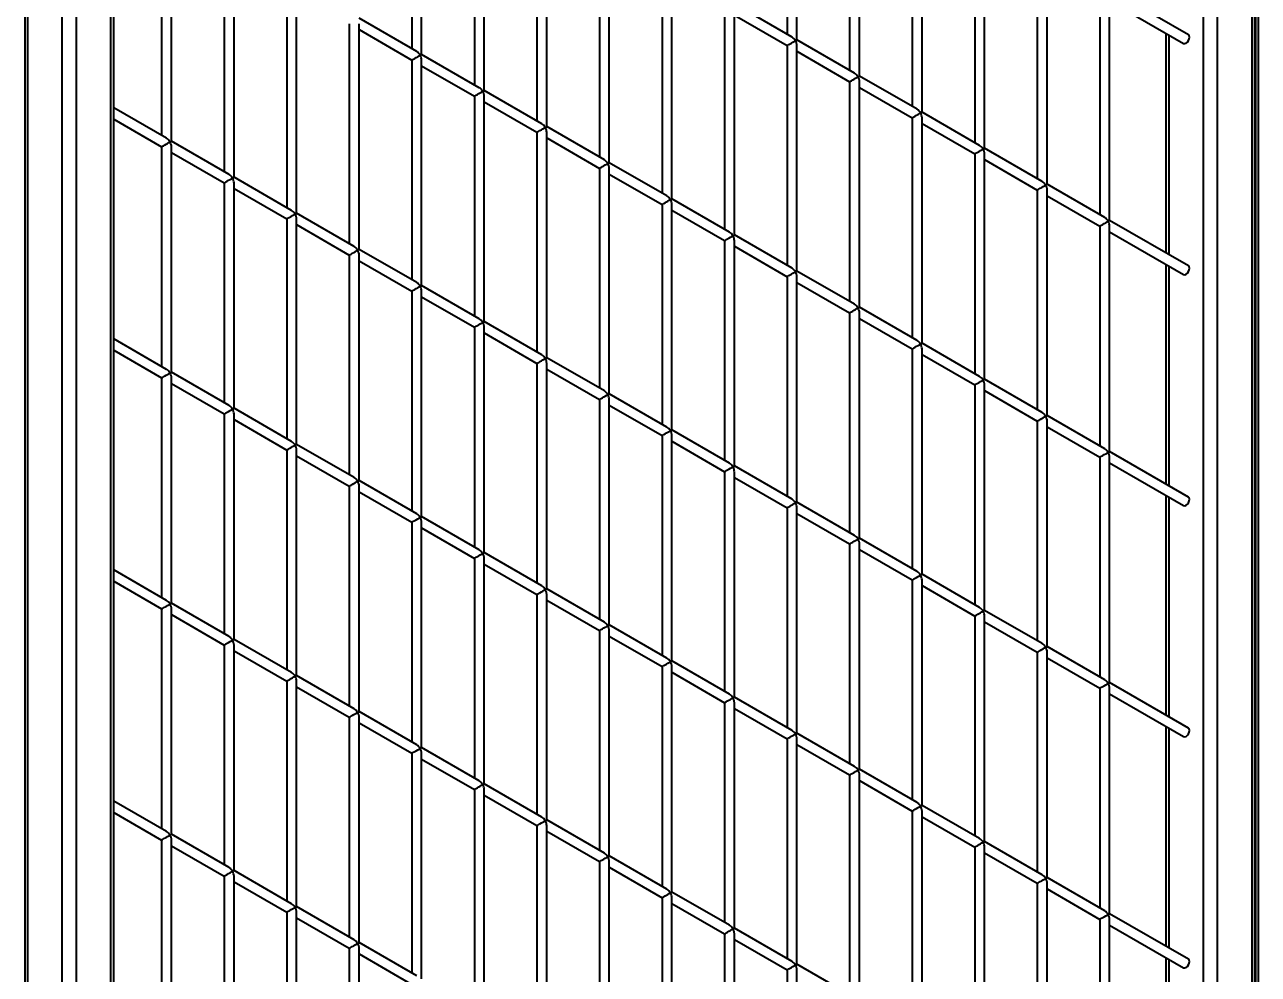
# Model space of a CAD drawing. Header units: millimetres. Extents: x 0 to 420, y 0 to 297.
# Drawn here: x 210.03 to 222.58, y 129.44 to 139.1 of the extents above; entities that cross this region are included whole.
import ezdxf

# ---------------------------------------------------------------- set-up
doc = ezdxf.new("R2010")
doc.units = ezdxf.units.MM

msp = doc.modelspace()

# ---------------------------------------------------------------- linework, layer by layer
at = {"color": 7, "linetype": 'Continuous', "lineweight": 40}
for p, q in [((210.4152, 123.9271), (210.4152, 153.3225)), ((210.5566, 153.2409), (210.5566, 124.0087)), ((210.9102, 124.2129), (210.9102, 152.6285)), ((210.9394, 124.2298), (210.9394, 152.5299)), ((210.0323, 150.7674), (210.0323, 127.0751)), ((222.5208, 117.1019), (222.5208, 146.3341)), ((222.5501, 117.0033), (222.5501, 146.351)), ((222.1673, 146.1299), (222.1673, 117.7143)), ((222.5552, 142.9909), (222.5552, 119.7767)), ((217.7898, 141.2422), (217.7898, 139.0061)), ((217.8898, 138.9483), (217.8898, 141.2422)), ((213.9714, 141.0949), (213.9714, 138.8587)), ((214.0714, 138.801), (214.0714, 141.0949)), ((218.4262, 140.8749), (218.4262, 138.6387)), ((218.5262, 138.581), (218.5262, 140.8749)), ((214.6078, 140.7275), (214.6078, 138.4914)), ((214.7078, 138.4336), (214.7078, 140.7275)), ((219.0626, 140.5075), (219.0626, 138.2713)), ((219.1626, 138.2136), (219.1626, 140.5075)), ((215.2442, 140.3601), (215.2442, 138.124)), ((215.3442, 138.0662), (215.3442, 140.3601)), ((211.4258, 140.2128), (211.4258, 137.9766)), ((211.5258, 137.9189), (211.5258, 140.2128)), ((219.699, 140.1401), (219.699, 137.9039)), ((219.799, 137.8462), (219.799, 140.1401)), ((215.8806, 139.9928), (215.8806, 137.7566)), ((215.9806, 137.6989), (215.9806, 139.9928)), ((212.0622, 139.8454), (212.0622, 137.6093)), ((212.1622, 137.5515), (212.1622, 139.8454)), ((220.3354, 139.7727), (220.3354, 137.5365)), ((220.4354, 137.4788), (220.4354, 139.7727)), ((216.517, 139.6254), (216.517, 137.3892)), ((216.617, 137.3315), (216.617, 139.6254)), ((212.6986, 139.478), (212.6986, 137.2419)), ((212.7986, 137.1841), (212.7986, 139.478)), ((221.8741, 138.9999), (221.0718, 139.4631)), ((220.9718, 139.4053), (220.9718, 137.1692)), ((221.0718, 137.1114), (221.0718, 139.4053)), ((221.0718, 139.3476), (221.8241, 138.9133)), ((217.1534, 139.258), (217.1534, 137.0218)), ((217.8398, 138.9772), (217.2534, 139.3157)), ((217.2534, 136.9641), (217.2534, 139.258)), ((213.335, 139.1107), (213.335, 136.8745)), ((214.0214, 138.8299), (213.435, 139.1684)), ((213.435, 136.8168), (213.435, 139.1107)), ((217.2534, 139.2003), (217.7898, 138.8906)), ((213.435, 139.0529), (213.9714, 138.7433)), ((221.643, 139.0178), (221.643, 136.7817)), ((217.7898, 138.8906), (217.7898, 136.6544)), ((218.4762, 138.6098), (217.8898, 138.9483)), ((217.8898, 136.5967), (217.8898, 138.8906)), ((217.8898, 138.8329), (218.4262, 138.5232)), ((213.9714, 138.7433), (213.9714, 136.5071)), ((214.6578, 138.4625), (214.0714, 138.801)), ((214.0714, 136.4494), (214.0714, 138.7433)), ((214.0714, 138.6855), (214.6078, 138.3759)), ((219.1126, 138.2424), (218.5262, 138.581)), ((218.4262, 138.5232), (218.4262, 136.2871)), ((218.5262, 136.2293), (218.5262, 138.5232)), ((218.5262, 138.4655), (219.0626, 138.1558)), ((214.6078, 138.3759), (214.6078, 136.1397)), ((215.2942, 138.0951), (214.7078, 138.4336)), ((214.7078, 136.082), (214.7078, 138.3759)), ((211.4758, 137.9478), (210.9394, 138.2574)), ((214.7078, 138.3182), (215.2442, 138.0085)), ((219.749, 137.8751), (219.1626, 138.2136)), ((210.9394, 138.142), (211.4258, 137.8612)), ((219.0626, 138.1558), (219.0626, 135.9197)), ((219.1626, 135.8619), (219.1626, 138.1558)), ((219.1626, 138.0981), (219.699, 137.7885)), ((215.2442, 138.0085), (215.2442, 135.7723)), ((215.9306, 137.7277), (215.3442, 138.0662)), ((215.3442, 135.7146), (215.3442, 138.0085)), ((215.3442, 137.9508), (215.8806, 137.6411)), ((211.4258, 137.8612), (211.4258, 135.625)), ((212.1122, 137.5804), (211.5258, 137.9189)), ((211.5258, 135.5673), (211.5258, 137.8612)), ((220.3854, 137.5077), (219.799, 137.8462)), ((211.5258, 137.8034), (212.0622, 137.4938)), ((216.567, 137.3603), (215.9806, 137.6989)), ((219.699, 137.7885), (219.699, 135.5523)), ((219.799, 135.4946), (219.799, 137.7885)), ((219.799, 137.7307), (220.3354, 137.4211)), ((215.8806, 137.6411), (215.8806, 135.405)), ((215.9806, 135.3472), (215.9806, 137.6411)), ((215.9806, 137.5834), (216.517, 137.2737)), ((212.0622, 137.4938), (212.0622, 135.2576)), ((212.7486, 137.213), (212.1622, 137.5515)), ((212.1622, 135.1999), (212.1622, 137.4938)), ((221.0218, 137.1403), (220.4354, 137.4788)), ((212.1622, 137.4361), (212.6986, 137.1264)), ((217.2034, 136.993), (216.617, 137.3315)), ((220.3354, 137.4211), (220.3354, 135.1849)), ((220.4354, 135.1272), (220.4354, 137.4211)), ((220.4354, 137.3633), (220.9718, 137.0537)), ((216.517, 137.2737), (216.517, 135.0376)), ((216.617, 134.9798), (216.617, 137.2737)), ((216.617, 137.216), (217.1534, 136.9064)), ((212.6986, 137.1264), (212.6986, 134.8902)), ((213.385, 136.8456), (212.7986, 137.1841)), ((212.7986, 134.8325), (212.7986, 137.1264)), ((221.8741, 136.6483), (221.0718, 137.1114)), ((212.7986, 137.0687), (213.335, 136.759)), ((217.8398, 136.6256), (217.2534, 136.9641)), ((220.9718, 137.0537), (220.9718, 134.8175)), ((221.0718, 134.7598), (221.0718, 137.0537)), ((221.0718, 136.996), (221.8241, 136.5617)), ((217.1534, 136.9064), (217.1534, 134.6702)), ((217.2534, 134.6125), (217.2534, 136.9064)), ((217.2534, 136.8486), (217.7898, 136.539)), ((213.335, 136.759), (213.335, 134.5228)), ((214.0214, 136.4782), (213.435, 136.8168)), ((213.435, 134.4651), (213.435, 136.759)), ((213.435, 136.7013), (213.9714, 136.3916)), ((218.4762, 136.2582), (217.8898, 136.5967)), ((221.643, 136.6662), (221.643, 134.43)), ((214.6578, 136.1109), (214.0714, 136.4494)), ((217.7898, 136.539), (217.7898, 134.3028)), ((217.8898, 134.2451), (217.8898, 136.539)), ((217.8898, 136.4812), (218.4262, 136.1716)), ((213.9714, 136.3916), (213.9714, 134.1555)), ((214.0714, 134.0977), (214.0714, 136.3916)), ((214.0714, 136.3339), (214.6078, 136.0243)), ((219.1126, 135.8908), (218.5262, 136.2293)), ((215.2942, 135.7435), (214.7078, 136.082)), ((218.4262, 136.1716), (218.4262, 133.9354)), ((218.5262, 133.8777), (218.5262, 136.1716)), ((218.5262, 136.1139), (219.0626, 135.8042)), ((214.6078, 136.0243), (214.6078, 133.7881)), ((214.7078, 133.7304), (214.7078, 136.0243)), ((214.7078, 135.9665), (215.2442, 135.6569)), ((211.4758, 135.5961), (210.9394, 135.9058)), ((219.749, 135.5234), (219.1626, 135.8619)), ((210.9394, 135.7903), (211.4258, 135.5095)), ((215.9306, 135.3761), (215.3442, 135.7146)), ((219.0626, 135.8042), (219.0626, 133.568)), ((219.1626, 133.5103), (219.1626, 135.8042)), ((219.1626, 135.7465), (219.699, 135.4368)), ((212.1122, 135.2288), (211.5258, 135.5673)), ((215.2442, 135.6569), (215.2442, 133.4207)), ((215.3442, 133.363), (215.3442, 135.6569)), ((215.3442, 135.5991), (215.8806, 135.2895)), ((211.4258, 135.5095), (211.4258, 133.2734)), ((211.5258, 133.2156), (211.5258, 135.5095)), ((211.5258, 135.4518), (212.0622, 135.1422)), ((220.3854, 135.156), (219.799, 135.4946)), ((216.567, 135.0087), (215.9806, 135.3472)), ((219.699, 135.4368), (219.699, 133.2007)), ((219.799, 133.1429), (219.799, 135.4368)), ((219.799, 135.3791), (220.3354, 135.0694)), ((212.7486, 134.8614), (212.1622, 135.1999)), ((215.8806, 135.2895), (215.8806, 133.0533)), ((215.9806, 132.9956), (215.9806, 135.2895)), ((215.9806, 135.2318), (216.517, 134.9221)), ((212.0622, 135.1422), (212.0622, 132.906)), ((212.1622, 132.8483), (212.1622, 135.1422)), ((212.1622, 135.0844), (212.6986, 134.7748)), ((220.3354, 135.0694), (220.3354, 132.8333)), ((221.0218, 134.7887), (220.4354, 135.1272)), ((220.4354, 132.7755), (220.4354, 135.0694)), ((217.2034, 134.6413), (216.617, 134.9798)), ((220.4354, 135.0117), (220.9718, 134.7021)), ((213.385, 134.494), (212.7986, 134.8325)), ((216.517, 134.9221), (216.517, 132.6859)), ((216.617, 132.6282), (216.617, 134.9221)), ((216.617, 134.8644), (217.1534, 134.5547)), ((212.6986, 134.7748), (212.6986, 132.5386)), ((212.7986, 132.4809), (212.7986, 134.7748)), ((212.7986, 134.717), (213.335, 134.4074)), ((220.9718, 134.7021), (220.9718, 132.4659)), ((221.8741, 134.2966), (221.0718, 134.7598)), ((221.0718, 132.4082), (221.0718, 134.7021)), ((217.8398, 134.2739), (217.2534, 134.6125)), ((221.0718, 134.6443), (221.8241, 134.21)), ((214.0214, 134.1266), (213.435, 134.4651)), ((217.1534, 134.5547), (217.1534, 132.3185)), ((217.2534, 132.2608), (217.2534, 134.5547)), ((217.2534, 134.497), (217.7898, 134.1873)), ((213.335, 134.4074), (213.335, 132.1712)), ((213.435, 132.1135), (213.435, 134.4074)), ((213.435, 134.3497), (213.9714, 134.04)), ((221.643, 134.3146), (221.643, 132.0784)), ((217.7898, 134.1873), (217.7898, 131.9512)), ((218.4762, 133.9066), (217.8898, 134.2451)), ((217.8898, 131.8934), (217.8898, 134.1873)), ((214.6578, 133.7592), (214.0714, 134.0977)), ((217.8898, 134.1296), (218.4262, 133.82)), ((213.9714, 134.04), (213.9714, 131.8038)), ((214.0714, 131.7461), (214.0714, 134.04)), ((214.0714, 133.9823), (214.6078, 133.6726)), ((218.4262, 133.82), (218.4262, 131.5838)), ((219.1126, 133.5392), (218.5262, 133.8777)), ((218.5262, 131.5261), (218.5262, 133.82)), ((215.2942, 133.3918), (214.7078, 133.7304)), ((218.5262, 133.7622), (219.0626, 133.4526)), ((214.6078, 133.6726), (214.6078, 131.4364)), ((214.7078, 131.3787), (214.7078, 133.6726)), ((214.7078, 133.6149), (215.2442, 133.3052)), ((211.4758, 133.2445), (210.9394, 133.5542)), ((210.9394, 133.4387), (211.4258, 133.1579)), ((219.0626, 133.4526), (219.0626, 131.2164)), ((219.749, 133.1718), (219.1626, 133.5103)), ((219.1626, 131.1587), (219.1626, 133.4526)), ((215.2442, 133.3052), (215.2442, 131.0691)), ((215.9306, 133.0245), (215.3442, 133.363)), ((215.3442, 131.0113), (215.3442, 133.3052)), ((219.1626, 133.3948), (219.699, 133.0852)), ((212.1122, 132.8771), (211.5258, 133.2156)), ((215.3442, 133.2475), (215.8806, 132.9378)), ((211.4258, 133.1579), (211.4258, 130.9217)), ((211.5258, 130.864), (211.5258, 133.1579)), ((211.5258, 133.1002), (212.0622, 132.7905)), ((219.699, 133.0852), (219.699, 130.849)), ((220.3854, 132.8044), (219.799, 133.1429)), ((219.799, 130.7913), (219.799, 133.0852)), ((215.8806, 132.9379), (215.8806, 130.7017)), ((216.567, 132.6571), (215.9806, 132.9956)), ((215.9806, 130.6439), (215.9806, 132.9378)), ((219.799, 133.0275), (220.3354, 132.7178)), ((212.7486, 132.5097), (212.1622, 132.8483)), ((215.9806, 132.8801), (216.517, 132.5705)), ((212.0622, 132.7905), (212.0622, 130.5543)), ((212.1622, 130.4966), (212.1622, 132.7905)), ((212.1622, 132.7328), (212.6986, 132.4231)), ((220.3354, 132.7178), (220.3354, 130.4816)), ((221.0218, 132.437), (220.4354, 132.7755)), ((220.4354, 130.4239), (220.4354, 132.7178)), ((216.517, 132.5705), (216.517, 130.3343)), ((217.2034, 132.2897), (216.617, 132.6282)), ((216.617, 130.2766), (216.617, 132.5705)), ((220.4354, 132.6601), (220.9718, 132.3504)), ((213.385, 132.1424), (212.7986, 132.4809)), ((216.617, 132.5127), (217.1534, 132.2031)), ((212.6986, 132.4231), (212.6986, 130.187)), ((212.7986, 130.1292), (212.7986, 132.4231)), ((212.7986, 132.3654), (213.335, 132.0557)), ((220.9718, 132.3504), (220.9718, 130.1142)), ((221.8741, 131.945), (221.0718, 132.4082)), ((221.0718, 130.0565), (221.0718, 132.3504)), ((217.1534, 132.2031), (217.1534, 129.9669)), ((217.8398, 131.9223), (217.2534, 132.2608)), ((217.2534, 129.9092), (217.2534, 132.2031)), ((221.0718, 132.2927), (221.8241, 131.8584)), ((213.335, 132.0557), (213.335, 129.8196)), ((214.0214, 131.775), (213.435, 132.1135)), ((213.435, 129.7618), (213.435, 132.0557)), ((217.2534, 132.1454), (217.7898, 131.8357)), ((213.435, 131.998), (213.9714, 131.6884)), ((221.643, 131.9629), (221.643, 129.7267)), ((217.7898, 131.8357), (217.7898, 129.5995)), ((218.4762, 131.5549), (217.8898, 131.8934)), ((217.8898, 129.5418), (217.8898, 131.8357)), ((213.9714, 131.6884), (213.9714, 129.4522)), ((214.6578, 131.4076), (214.0714, 131.7461)), ((214.0714, 129.3945), (214.0714, 131.6884)), ((217.8898, 131.778), (218.4262, 131.4683)), ((214.0714, 131.6306), (214.6078, 131.321)), ((218.4262, 131.4683), (218.4262, 129.2321)), ((219.1126, 131.1875), (218.5262, 131.5261)), ((218.5262, 129.1744), (218.5262, 131.4683)), ((214.6078, 131.321), (214.6078, 129.0848)), ((215.2942, 131.0402), (214.7078, 131.3787)), ((214.7078, 129.0271), (214.7078, 131.321)), ((218.5262, 131.4106), (219.0626, 131.1009)), ((211.4758, 130.8929), (210.9394, 131.2025)), ((214.7078, 131.2632), (215.2442, 130.9536)), ((210.9394, 131.087), (211.4258, 130.8063)), ((219.0626, 131.1009), (219.0626, 128.8648)), ((219.749, 130.8202), (219.1626, 131.1587)), ((219.1626, 128.807), (219.1626, 131.1009)), ((215.2442, 130.9536), (215.2442, 128.7174)), ((215.9306, 130.6728), (215.3442, 131.0113)), ((215.3442, 128.6597), (215.3442, 130.9536)), ((219.1626, 131.0432), (219.699, 130.7335)), ((211.4258, 130.8063), (211.4258, 128.5701)), ((212.1122, 130.5255), (211.5258, 130.864)), ((211.5258, 128.5124), (211.5258, 130.8063)), ((215.3442, 130.8959), (215.8806, 130.5862)), ((211.5258, 130.7485), (212.0622, 130.4389)), ((219.699, 130.7335), (219.699, 128.4974)), ((220.3854, 130.4528), (219.799, 130.7913)), ((219.799, 128.4396), (219.799, 130.7335)), ((219.799, 130.6758), (220.3354, 130.3662)), ((215.8806, 130.5862), (215.8806, 128.35)), ((216.567, 130.3054), (215.9806, 130.644)), ((215.9806, 128.2923), (215.9806, 130.5862)), ((212.0622, 130.4389), (212.0622, 128.2027)), ((212.7486, 130.1581), (212.1622, 130.4966)), ((212.1622, 128.145), (212.1622, 130.4389)), ((215.9806, 130.5285), (216.517, 130.2188)), ((221.0218, 130.0854), (220.4354, 130.4239)), ((212.1622, 130.3811), (212.6986, 130.0715)), ((220.3354, 130.3662), (220.3354, 128.13)), ((220.4354, 128.0723), (220.4354, 130.3662)), ((220.4354, 130.3084), (220.9718, 129.9988)), ((216.517, 130.2188), (216.517, 127.9827)), ((217.2034, 129.938), (216.617, 130.2766)), ((216.617, 127.9249), (216.617, 130.2188)), ((212.6986, 130.0715), (212.6986, 127.8353)), ((213.385, 129.7907), (212.7986, 130.1292)), ((212.7986, 127.7776), (212.7986, 130.0715)), ((216.617, 130.1611), (217.1534, 129.8514)), ((221.8741, 129.5934), (221.0718, 130.0565)), ((212.7986, 130.0138), (213.335, 129.7041)), ((220.9718, 129.9988), (220.9718, 127.7626)), ((221.0718, 127.7049), (221.0718, 129.9988)), ((221.0718, 129.941), (221.8241, 129.5067)), ((217.1534, 129.8514), (217.1534, 127.6153)), ((217.8398, 129.5707), (217.2534, 129.9092)), ((217.2534, 127.5575), (217.2534, 129.8514)), ((217.2534, 129.7937), (217.7898, 129.4841)), ((213.335, 129.7041), (213.335, 127.4679)), ((214.0214, 129.4233), (213.435, 129.7618)), ((213.435, 127.4102), (213.435, 129.7041)), ((213.435, 129.6464), (213.9714, 129.3367)), ((218.4762, 129.2033), (217.8898, 129.5418)), ((221.643, 129.6113), (221.643, 127.3751)), ((217.7898, 129.4841), (217.7898, 127.2479)), ((217.8898, 127.1902), (217.8898, 129.4841))]:
    msp.add_line(p, q, dxfattribs=at)
at = {"color": 8, "linetype": 'Continuous', "lineweight": 40}
for p, q in [((210.0616, 150.7504), (210.0616, 127.0659)), ((222.0259, 117.8297), (222.0259, 146.0482)), ((222.5845, 142.987), (222.5845, 119.7598)), ((221.6723, 139.0009), (221.6723, 136.7647)), ((221.6723, 136.6493), (221.6723, 134.4131)), ((221.6723, 134.2976), (221.6723, 132.0615)), ((221.6723, 131.946), (221.6723, 129.7098)), ((221.6723, 129.5944), (221.6723, 127.3582))]:
    msp.add_line(p, q, dxfattribs=at)
at = {"color": 7, "linetype": 'Continuous', "lineweight": 40, "flags": 128}
for points in [[(221.8491, 138.9158), (221.8626, 138.9267), (221.8741, 138.9422), (221.8818, 138.9598), (221.8844, 138.977), (221.8818, 138.9911), (221.8741, 138.9999), (221.8741, 138.9999)], [(221.8241, 138.9133), (221.8356, 138.9111), (221.8491, 138.9158)], [(221.8491, 136.5641), (221.8626, 136.5751), (221.8741, 136.5905), (221.8818, 136.6082), (221.8844, 136.6254), (221.8818, 136.6394), (221.8741, 136.6483), (221.8741, 136.6483)], [(221.8241, 136.5617), (221.8356, 136.5594), (221.8491, 136.5641)], [(221.8241, 134.21), (221.8356, 134.2078), (221.8491, 134.2125)], [(221.8491, 134.2125), (221.8626, 134.2234), (221.8741, 134.2389), (221.8818, 134.2566), (221.8844, 134.2737), (221.8818, 134.2878), (221.8741, 134.2966), (221.8741, 134.2966)], [(221.8491, 131.8609), (221.8626, 131.8718), (221.8741, 131.8873), (221.8818, 131.9049), (221.8844, 131.9221), (221.8818, 131.9362), (221.8741, 131.945), (221.8741, 131.945)], [(221.8241, 131.8584), (221.8356, 131.8562), (221.8491, 131.8609)], [(221.8491, 129.5092), (221.8626, 129.5201), (221.8741, 129.5356), (221.8818, 129.5533), (221.8844, 129.5705), (221.8818, 129.5845), (221.8741, 129.5934), (221.8741, 129.5934)], [(221.8241, 129.5067), (221.8356, 129.5045), (221.8491, 129.5092)]]:
    msp.add_lwpolyline(points, dxfattribs=at)
at = {"color": 7, "linetype": 'Continuous', "lineweight": 40}
for centre, major_axis, ratio, start_param, end_param in [((217.8398, 138.9195), (-0.0354, 0.0612), 0.5773346, 4.7123483, 5.4978278), ((214.0214, 138.7721), (-0.0354, 0.0612), 0.5773346, 4.7123483, 5.4978278), ((217.8398, 138.9195), (0.05, 0.0289), 0.0000704, 3.141552, 5.4977465), ((217.8398, 138.9195), (0.05, 0.0289), 0.0000704, 5.4977465, 6.2831447), ((217.8398, 138.9195), (-0.0354, 0.0612), 0.5773346, 3.9269502, 4.7123483), ((214.0214, 138.7721), (0.05, 0.0289), 0.0000704, 3.141552, 5.4977465), ((214.0214, 138.7721), (0.05, 0.0289), 0.0000704, 5.4977465, 6.2831447), ((214.0214, 138.7721), (-0.0354, 0.0612), 0.5773346, 3.9269502, 4.7123483), ((218.4762, 138.5521), (-0.0354, 0.0612), 0.5773346, 4.7123483, 5.4978278), ((218.4762, 138.5521), (0.05, 0.0289), 0.0000704, 5.4977465, 6.2831447), ((214.6578, 138.4048), (-0.0354, 0.0612), 0.5773346, 4.7123483, 5.4978278), ((218.4762, 138.5521), (0.05, 0.0289), 0.0000704, 3.141552, 5.4977465), ((218.4762, 138.5521), (-0.0354, 0.0612), 0.5773346, 3.9269502, 4.7123483), ((214.6578, 138.4048), (0.05, 0.0289), 0.0000704, 3.141552, 5.4977465), ((214.6578, 138.4048), (0.05, 0.0289), 0.0000704, 5.4977465, 6.2831447), ((214.6578, 138.4048), (-0.0354, 0.0612), 0.5773346, 3.9269502, 4.7123483), ((219.1126, 138.1847), (0.05, 0.0289), 0.0000704, 3.141552, 5.4977465), ((219.1126, 138.1847), (-0.0354, 0.0612), 0.5773346, 4.7123483, 5.4978278), ((219.1126, 138.1847), (0.05, 0.0289), 0.0000704, 5.4977465, 6.2831447), ((219.1126, 138.1847), (-0.0354, 0.0612), 0.5773346, 3.9269502, 4.7123483), ((215.2942, 138.0374), (-0.0354, 0.0612), 0.5773346, 4.7123483, 5.4978278), ((215.2942, 138.0374), (0.05, 0.0289), 0.0000704, 3.141552, 5.4977465), ((215.2942, 138.0374), (0.05, 0.0289), 0.0000704, 5.4977465, 6.2831447), ((215.2942, 138.0374), (-0.0354, 0.0612), 0.5773346, 3.9269502, 4.7123483), ((211.4758, 137.89), (0.05, 0.0289), 0.0000704, 3.141552, 5.4977465), ((211.4758, 137.89), (-0.0354, 0.0612), 0.5773346, 4.7123483, 5.4978278), ((211.4758, 137.89), (0.05, 0.0289), 0.0000704, 5.4977465, 6.2831447), ((211.4758, 137.89), (-0.0354, 0.0612), 0.5773346, 3.9269502, 4.7123483), ((219.749, 137.8173), (0.05, 0.0289), 0.0000704, 3.141552, 5.4977465), ((219.749, 137.8173), (-0.0354, 0.0612), 0.5773346, 4.7123483, 5.4978278), ((219.749, 137.8173), (0.05, 0.0289), 0.0000704, 5.4977465, 6.2831447), ((219.749, 137.8173), (-0.0354, 0.0612), 0.5773346, 3.9269502, 4.7123483), ((215.9306, 137.67), (-0.0354, 0.0612), 0.5773346, 4.7123483, 5.4978278), ((215.9306, 137.67), (0.05, 0.0289), 0.0000704, 5.4977465, 6.2831447), ((212.1122, 137.5227), (-0.0354, 0.0612), 0.5773346, 4.7123483, 5.4978278), ((215.9306, 137.67), (0.05, 0.0289), 0.0000704, 3.141552, 5.4977465), ((215.9306, 137.67), (-0.0354, 0.0612), 0.5773346, 3.9269502, 4.7123483), ((212.1122, 137.5227), (0.05, 0.0289), 0.0000704, 3.141552, 5.4977465), ((212.1122, 137.5227), (0.05, 0.0289), 0.0000704, 5.4977465, 6.2831447), ((212.1122, 137.5227), (-0.0354, 0.0612), 0.5773346, 3.9269502, 4.7123483), ((220.3854, 137.4499), (0.05, 0.0289), 0.0000704, 3.141552, 5.4977465), ((220.3854, 137.4499), (-0.0354, 0.0612), 0.5773346, 4.7123483, 5.4978278), ((220.3854, 137.4499), (0.05, 0.0289), 0.0000704, 5.4977465, 6.2831447), ((220.3854, 137.4499), (-0.0354, 0.0612), 0.5773346, 3.9269502, 4.7123483), ((216.567, 137.3026), (0.05, 0.0289), 0.0000704, 3.141552, 5.4977465), ((216.567, 137.3026), (-0.0354, 0.0612), 0.5773346, 4.7123483, 5.4978278), ((216.567, 137.3026), (0.05, 0.0289), 0.0000704, 5.4977465, 6.2831447), ((216.567, 137.3026), (-0.0354, 0.0612), 0.5773346, 3.9269502, 4.7123483), ((212.7486, 137.1553), (-0.0354, 0.0612), 0.5773346, 4.7123483, 5.4978278), ((212.7486, 137.1553), (0.05, 0.0289), 0.0000704, 3.141552, 5.4977465), ((212.7486, 137.1553), (0.05, 0.0289), 0.0000704, 5.4977465, 6.2831447), ((212.7486, 137.1553), (-0.0354, 0.0612), 0.5773346, 3.9269502, 4.7123483), ((221.0218, 137.0826), (0.05, 0.0289), 0.0000704, 3.141552, 5.4977465), ((221.0218, 137.0826), (-0.0354, 0.0612), 0.5773346, 4.7123483, 5.4978278), ((221.0218, 137.0826), (0.05, 0.0289), 0.0000704, 5.4977465, 6.2831447), ((221.0218, 137.0826), (-0.0354, 0.0612), 0.5773346, 3.9269502, 4.7123483), ((217.2034, 136.9352), (0.05, 0.0289), 0.0000704, 3.141552, 5.4977465), ((217.2034, 136.9352), (-0.0354, 0.0612), 0.5773346, 4.7123483, 5.4978278), ((217.2034, 136.9352), (0.05, 0.0289), 0.0000704, 5.4977465, 6.2831447), ((217.2034, 136.9352), (-0.0354, 0.0612), 0.5773346, 3.9269502, 4.7123483), ((213.385, 136.7879), (-0.0354, 0.0612), 0.5773346, 4.7123483, 5.4978278), ((213.385, 136.7879), (0.05, 0.0289), 0.0000704, 3.141552, 5.4977465), ((213.385, 136.7879), (0.05, 0.0289), 0.0000704, 5.4977465, 6.2831447), ((213.385, 136.7879), (-0.0354, 0.0612), 0.5773346, 3.9269502, 4.7123483), ((217.8398, 136.5678), (0.05, 0.0289), 0.0000704, 3.141552, 5.4977465), ((217.8398, 136.5678), (-0.0354, 0.0612), 0.5773346, 4.7123483, 5.4978278), ((217.8398, 136.5678), (0.05, 0.0289), 0.0000704, 5.4977465, 6.2831447), ((217.8398, 136.5678), (-0.0354, 0.0612), 0.5773346, 3.9269502, 4.7123483), ((214.0214, 136.4205), (-0.0354, 0.0612), 0.5773346, 4.7123483, 5.4978278), ((214.0214, 136.4205), (0.05, 0.0289), 0.0000704, 5.4977465, 6.2831447), ((214.0214, 136.4205), (0.05, 0.0289), 0.0000704, 3.141552, 5.4977465), ((214.0214, 136.4205), (-0.0354, 0.0612), 0.5773346, 3.9269502, 4.7123483), ((218.4762, 136.2005), (0.05, 0.0289), 0.0000704, 3.141552, 5.4977465), ((218.4762, 136.2005), (-0.0354, 0.0612), 0.5773346, 4.7123483, 5.4978278), ((218.4762, 136.2005), (0.05, 0.0289), 0.0000704, 5.4977465, 6.2831447), ((218.4762, 136.2005), (-0.0354, 0.0612), 0.5773346, 3.9269502, 4.7123483), ((214.6578, 136.0531), (0.05, 0.0289), 0.0000704, 3.141552, 5.4977465), ((214.6578, 136.0531), (-0.0354, 0.0612), 0.5773346, 4.7123483, 5.4978278), ((214.6578, 136.0531), (0.05, 0.0289), 0.0000704, 5.4977465, 6.2831447), ((214.6578, 136.0531), (-0.0354, 0.0612), 0.5773346, 3.9269502, 4.7123483), ((219.1126, 135.8331), (0.05, 0.0289), 0.0000704, 3.141552, 5.4977465), ((219.1126, 135.8331), (-0.0354, 0.0612), 0.5773346, 4.7123483, 5.4978278), ((219.1126, 135.8331), (0.05, 0.0289), 0.0000704, 5.4977465, 6.2831447), ((219.1126, 135.8331), (-0.0354, 0.0612), 0.5773346, 3.9269502, 4.7123483), ((215.2942, 135.6857), (0.05, 0.0289), 0.0000704, 3.141552, 5.4977465), ((215.2942, 135.6857), (-0.0354, 0.0612), 0.5773346, 4.7123483, 5.4978278), ((215.2942, 135.6857), (0.05, 0.0289), 0.0000704, 5.4977465, 6.2831447), ((215.2942, 135.6857), (-0.0354, 0.0612), 0.5773346, 3.9269502, 4.7123483), ((211.4758, 135.5384), (-0.0354, 0.0612), 0.5773346, 4.7123483, 5.4978278), ((211.4758, 135.5384), (0.05, 0.0289), 0.0000704, 5.4977465, 6.2831447), ((211.4758, 135.5384), (0.05, 0.0289), 0.0000704, 3.141552, 5.4977465), ((211.4758, 135.5384), (-0.0354, 0.0612), 0.5773346, 3.9269502, 4.7123483), ((219.749, 135.4657), (0.05, 0.0289), 0.0000704, 3.141552, 5.4977465), ((219.749, 135.4657), (-0.0354, 0.0612), 0.5773346, 4.7123483, 5.4978278), ((219.749, 135.4657), (0.05, 0.0289), 0.0000704, 5.4977465, 6.2831447), ((219.749, 135.4657), (-0.0354, 0.0612), 0.5773346, 3.9269502, 4.7123483), ((215.9306, 135.3184), (0.05, 0.0289), 0.0000704, 3.141552, 5.4977465), ((215.9306, 135.3184), (-0.0354, 0.0612), 0.5773346, 4.7123483, 5.4978278), ((215.9306, 135.3184), (0.05, 0.0289), 0.0000704, 5.4977465, 6.2831447), ((215.9306, 135.3184), (-0.0354, 0.0612), 0.5773346, 3.9269502, 4.7123483), ((212.1122, 135.171), (0.05, 0.0289), 0.0000704, 3.141552, 5.4977465), ((212.1122, 135.171), (-0.0354, 0.0612), 0.5773346, 4.7123483, 5.4978278), ((212.1122, 135.171), (0.05, 0.0289), 0.0000704, 5.4977465, 6.2831447), ((212.1122, 135.171), (-0.0354, 0.0612), 0.5773346, 3.9269502, 4.7123483), ((220.3854, 135.0983), (0.05, 0.0289), 0.0000704, 3.141552, 5.4977465), ((220.3854, 135.0983), (-0.0354, 0.0612), 0.5773346, 4.7123483, 5.4978278), ((220.3854, 135.0983), (0.05, 0.0289), 0.0000704, 5.4977465, 6.2831447), ((220.3854, 135.0983), (-0.0354, 0.0612), 0.5773346, 3.9269502, 4.7123483), ((216.567, 134.951), (0.05, 0.0289), 0.0000704, 3.141552, 5.4977465), ((216.567, 134.951), (-0.0354, 0.0612), 0.5773346, 4.7123483, 5.4978278), ((216.567, 134.951), (0.05, 0.0289), 0.0000704, 5.4977465, 6.2831447), ((216.567, 134.951), (-0.0354, 0.0612), 0.5773346, 3.9269502, 4.7123483), ((212.7486, 134.8036), (0.05, 0.0289), 0.0000704, 3.141552, 5.4977465), ((212.7486, 134.8036), (-0.0354, 0.0612), 0.5773346, 4.7123483, 5.4978278), ((212.7486, 134.8036), (0.05, 0.0289), 0.0000704, 5.4977465, 6.2831447), ((212.7486, 134.8036), (-0.0354, 0.0612), 0.5773346, 3.9269502, 4.7123483), ((221.0218, 134.7309), (0.05, 0.0289), 0.0000704, 3.141552, 5.4977465), ((221.0218, 134.7309), (-0.0354, 0.0612), 0.5773346, 4.7123483, 5.4978278), ((221.0218, 134.7309), (0.05, 0.0289), 0.0000704, 5.4977465, 6.2831447), ((221.0218, 134.7309), (-0.0354, 0.0612), 0.5773346, 3.9269502, 4.7123483), ((217.2034, 134.5836), (0.05, 0.0289), 0.0000704, 3.141552, 5.4977465), ((217.2034, 134.5836), (-0.0354, 0.0612), 0.5773346, 4.7123483, 5.4978278), ((217.2034, 134.5836), (0.05, 0.0289), 0.0000704, 5.4977465, 6.2831447), ((217.2034, 134.5836), (-0.0354, 0.0612), 0.5773346, 3.9269502, 4.7123483), ((213.385, 134.4363), (0.05, 0.0289), 0.0000704, 3.141552, 5.4977465), ((213.385, 134.4363), (-0.0354, 0.0612), 0.5773346, 4.7123483, 5.4978278), ((213.385, 134.4363), (0.05, 0.0289), 0.0000704, 5.4977465, 6.2831447), ((213.385, 134.4363), (-0.0354, 0.0612), 0.5773346, 3.9269502, 4.7123483), ((217.8398, 134.2162), (0.05, 0.0289), 0.0000704, 3.141552, 5.4977465), ((217.8398, 134.2162), (-0.0354, 0.0612), 0.5773346, 4.7123483, 5.4978278), ((217.8398, 134.2162), (0.05, 0.0289), 0.0000704, 5.4977465, 6.2831447), ((217.8398, 134.2162), (-0.0354, 0.0612), 0.5773346, 3.9269502, 4.7123483), ((214.0214, 134.0689), (0.05, 0.0289), 0.0000704, 3.141552, 5.4977465), ((214.0214, 134.0689), (-0.0354, 0.0612), 0.5773346, 4.7123483, 5.4978278), ((214.0214, 134.0689), (0.05, 0.0289), 0.0000704, 5.4977465, 6.2831447), ((214.0214, 134.0689), (-0.0354, 0.0612), 0.5773346, 3.9269502, 4.7123483), ((218.4762, 133.8488), (0.05, 0.0289), 0.0000704, 3.141552, 5.4977465), ((218.4762, 133.8488), (-0.0354, 0.0612), 0.5773346, 4.7123483, 5.4978278), ((218.4762, 133.8488), (0.05, 0.0289), 0.0000704, 5.4977465, 6.2831447), ((218.4762, 133.8488), (-0.0354, 0.0612), 0.5773346, 3.9269502, 4.7123483), ((214.6578, 133.7015), (0.05, 0.0289), 0.0000704, 3.141552, 5.4977465), ((214.6578, 133.7015), (-0.0354, 0.0612), 0.5773346, 4.7123483, 5.4978278), ((214.6578, 133.7015), (0.05, 0.0289), 0.0000704, 5.4977465, 6.2831447), ((214.6578, 133.7015), (-0.0354, 0.0612), 0.5773346, 3.9269502, 4.7123483), ((219.1126, 133.4814), (0.05, 0.0289), 0.0000704, 3.141552, 5.4977465), ((219.1126, 133.4814), (-0.0354, 0.0612), 0.5773346, 4.7123483, 5.4978278), ((219.1126, 133.4814), (0.05, 0.0289), 0.0000704, 5.4977465, 6.2831447), ((219.1126, 133.4814), (-0.0354, 0.0612), 0.5773346, 3.9269502, 4.7123483), ((215.2942, 133.3341), (0.05, 0.0289), 0.0000704, 3.141552, 5.4977465), ((215.2942, 133.3341), (-0.0354, 0.0612), 0.5773346, 4.7123483, 5.4978278), ((215.2942, 133.3341), (0.05, 0.0289), 0.0000704, 5.4977465, 6.2831447), ((215.2942, 133.3341), (-0.0354, 0.0612), 0.5773346, 3.9269502, 4.7123483), ((211.4758, 133.1868), (0.05, 0.0289), 0.0000704, 3.141552, 5.4977465), ((211.4758, 133.1868), (-0.0354, 0.0612), 0.5773346, 4.7123483, 5.4978278), ((211.4758, 133.1868), (0.05, 0.0289), 0.0000704, 5.4977465, 6.2831447), ((211.4758, 133.1868), (-0.0354, 0.0612), 0.5773346, 3.9269502, 4.7123483), ((219.749, 133.1141), (0.05, 0.0289), 0.0000704, 3.141552, 5.4977465), ((219.749, 133.1141), (-0.0354, 0.0612), 0.5773346, 4.7123483, 5.4978278), ((219.749, 133.1141), (0.05, 0.0289), 0.0000704, 5.4977465, 6.2831447), ((219.749, 133.1141), (-0.0354, 0.0612), 0.5773346, 3.9269502, 4.7123483), ((215.9306, 132.9667), (0.05, 0.0289), 0.0000704, 3.141552, 5.4977465), ((215.9306, 132.9667), (-0.0354, 0.0612), 0.5773346, 4.7123483, 5.4978278), ((215.9306, 132.9667), (0.05, 0.0289), 0.0000704, 5.4977465, 6.2831447), ((215.9306, 132.9667), (-0.0354, 0.0612), 0.5773346, 3.9269502, 4.7123483), ((212.1122, 132.8194), (0.05, 0.0289), 0.0000704, 3.141552, 5.4977465), ((212.1122, 132.8194), (-0.0354, 0.0612), 0.5773346, 4.7123483, 5.4978278), ((212.1122, 132.8194), (0.05, 0.0289), 0.0000704, 5.4977465, 6.2831447), ((212.1122, 132.8194), (-0.0354, 0.0612), 0.5773346, 3.9269502, 4.7123483), ((220.3854, 132.7467), (-0.0354, 0.0612), 0.5773346, 4.7123483, 5.4978278), ((220.3854, 132.7467), (0.05, 0.0289), 0.0000704, 3.141552, 5.4977465), ((220.3854, 132.7467), (0.05, 0.0289), 0.0000704, 5.4977465, 6.2831447), ((220.3854, 132.7467), (-0.0354, 0.0612), 0.5773346, 3.9269502, 4.7123483), ((216.567, 132.5993), (0.05, 0.0289), 0.0000704, 3.141552, 5.4977465), ((216.567, 132.5993), (-0.0354, 0.0612), 0.5773346, 4.7123483, 5.4978278), ((216.567, 132.5993), (0.05, 0.0289), 0.0000704, 5.4977465, 6.2831447), ((216.567, 132.5993), (-0.0354, 0.0612), 0.5773346, 3.9269502, 4.7123483), ((212.7486, 132.452), (0.05, 0.0289), 0.0000704, 3.141552, 5.4977465), ((212.7486, 132.452), (-0.0354, 0.0612), 0.5773346, 4.7123483, 5.4978278), ((212.7486, 132.452), (0.05, 0.0289), 0.0000704, 5.4977465, 6.2831447), ((212.7486, 132.452), (-0.0354, 0.0612), 0.5773346, 3.9269502, 4.7123483), ((221.0218, 132.3793), (-0.0354, 0.0612), 0.5773346, 4.7123483, 5.4978278), ((221.0218, 132.3793), (0.05, 0.0289), 0.0000704, 3.141552, 5.4977465), ((221.0218, 132.3793), (0.05, 0.0289), 0.0000704, 5.4977465, 6.2831447), ((221.0218, 132.3793), (-0.0354, 0.0612), 0.5773346, 3.9269502, 4.7123483), ((217.2034, 132.232), (0.05, 0.0289), 0.0000704, 3.141552, 5.4977465), ((217.2034, 132.232), (-0.0354, 0.0612), 0.5773346, 4.7123483, 5.4978278), ((217.2034, 132.232), (0.05, 0.0289), 0.0000704, 5.4977465, 6.2831447), ((217.2034, 132.232), (-0.0354, 0.0612), 0.5773346, 3.9269502, 4.7123483), ((213.385, 132.0846), (0.05, 0.0289), 0.0000704, 3.141552, 5.4977465), ((213.385, 132.0846), (-0.0354, 0.0612), 0.5773346, 4.7123483, 5.4978278), ((213.385, 132.0846), (0.05, 0.0289), 0.0000704, 5.4977465, 6.2831447), ((213.385, 132.0846), (-0.0354, 0.0612), 0.5773346, 3.9269502, 4.7123483), ((217.8398, 131.8646), (0.05, 0.0289), 0.0000704, 3.141552, 5.4977465), ((217.8398, 131.8646), (-0.0354, 0.0612), 0.5773346, 4.7123483, 5.4978278), ((217.8398, 131.8646), (0.05, 0.0289), 0.0000704, 5.4977465, 6.2831447), ((217.8398, 131.8646), (-0.0354, 0.0612), 0.5773346, 3.9269502, 4.7123483), ((214.0214, 131.7172), (0.05, 0.0289), 0.0000704, 3.141552, 5.4977465), ((214.0214, 131.7172), (-0.0354, 0.0612), 0.5773346, 4.7123483, 5.4978278), ((214.0214, 131.7172), (0.05, 0.0289), 0.0000704, 5.4977465, 6.2831447), ((214.0214, 131.7172), (-0.0354, 0.0612), 0.5773346, 3.9269502, 4.7123483), ((218.4762, 131.4972), (-0.0354, 0.0612), 0.5773346, 4.7123483, 5.4978278), ((218.4762, 131.4972), (0.05, 0.0289), 0.0000704, 3.141552, 5.4977465), ((218.4762, 131.4972), (0.05, 0.0289), 0.0000704, 5.4977465, 6.2831447), ((218.4762, 131.4972), (-0.0354, 0.0612), 0.5773346, 3.9269502, 4.7123483), ((214.6578, 131.3498), (0.05, 0.0289), 0.0000704, 3.141552, 5.4977465), ((214.6578, 131.3498), (-0.0354, 0.0612), 0.5773346, 4.7123483, 5.4978278), ((214.6578, 131.3498), (0.05, 0.0289), 0.0000704, 5.4977465, 6.2831447), ((214.6578, 131.3498), (-0.0354, 0.0612), 0.5773346, 3.9269502, 4.7123483), ((219.1126, 131.1298), (-0.0354, 0.0612), 0.5773346, 4.7123483, 5.4978278), ((219.1126, 131.1298), (0.05, 0.0289), 0.0000704, 3.141552, 5.4977465), ((219.1126, 131.1298), (0.05, 0.0289), 0.0000704, 5.4977465, 6.2831447), ((219.1126, 131.1298), (-0.0354, 0.0612), 0.5773346, 3.9269502, 4.7123483), ((215.2942, 130.9825), (0.05, 0.0289), 0.0000704, 3.141552, 5.4977465), ((215.2942, 130.9825), (-0.0354, 0.0612), 0.5773346, 4.7123483, 5.4978278), ((215.2942, 130.9825), (0.05, 0.0289), 0.0000704, 5.4977465, 6.2831447), ((215.2942, 130.9825), (-0.0354, 0.0612), 0.5773346, 3.9269502, 4.7123483), ((211.4758, 130.8351), (0.05, 0.0289), 0.0000704, 3.141552, 5.4977465), ((211.4758, 130.8351), (-0.0354, 0.0612), 0.5773346, 4.7123483, 5.4978278), ((211.4758, 130.8351), (0.05, 0.0289), 0.0000704, 5.4977465, 6.2831447), ((211.4758, 130.8351), (-0.0354, 0.0612), 0.5773346, 3.9269502, 4.7123483), ((219.749, 130.7624), (-0.0354, 0.0612), 0.5773346, 4.7123483, 5.4978278), ((215.9306, 130.6151), (-0.0354, 0.0612), 0.5773346, 4.7123483, 5.4978278), ((219.749, 130.7624), (0.05, 0.0289), 0.0000704, 3.141552, 5.4977465), ((219.749, 130.7624), (0.05, 0.0289), 0.0000704, 5.4977465, 6.2831447), ((219.749, 130.7624), (-0.0354, 0.0612), 0.5773346, 3.9269502, 4.7123483), ((215.9306, 130.6151), (0.05, 0.0289), 0.0000704, 3.141552, 5.4977465), ((215.9306, 130.6151), (0.05, 0.0289), 0.0000704, 5.4977465, 6.2831447), ((215.9306, 130.6151), (-0.0354, 0.0612), 0.5773346, 3.9269502, 4.7123483), ((212.1122, 130.4677), (0.05, 0.0289), 0.0000704, 3.141552, 5.4977465), ((212.1122, 130.4677), (-0.0354, 0.0612), 0.5773346, 4.7123483, 5.4978278), ((212.1122, 130.4677), (0.05, 0.0289), 0.0000704, 5.4977465, 6.2831447), ((212.1122, 130.4677), (-0.0354, 0.0612), 0.5773346, 3.9269502, 4.7123483), ((220.3854, 130.395), (-0.0354, 0.0612), 0.5773346, 4.7123483, 5.4978278), ((220.3854, 130.395), (0.05, 0.0289), 0.0000704, 5.4977465, 6.2831447), ((216.567, 130.2477), (-0.0354, 0.0612), 0.5773346, 4.7123483, 5.4978278), ((220.3854, 130.395), (0.05, 0.0289), 0.0000704, 3.141552, 5.4977465), ((220.3854, 130.395), (-0.0354, 0.0612), 0.5773346, 3.9269502, 4.7123483), ((216.567, 130.2477), (0.05, 0.0289), 0.0000704, 3.141552, 5.4977465), ((216.567, 130.2477), (0.05, 0.0289), 0.0000704, 5.4977465, 6.2831447), ((216.567, 130.2477), (-0.0354, 0.0612), 0.5773346, 3.9269502, 4.7123483), ((212.7486, 130.1004), (0.05, 0.0289), 0.0000704, 3.141552, 5.4977465), ((212.7486, 130.1004), (-0.0354, 0.0612), 0.5773346, 4.7123483, 5.4978278), ((212.7486, 130.1004), (0.05, 0.0289), 0.0000704, 5.4977465, 6.2831447), ((212.7486, 130.1004), (-0.0354, 0.0612), 0.5773346, 3.9269502, 4.7123483), ((221.0218, 130.0276), (0.05, 0.0289), 0.0000704, 3.141552, 5.4977465), ((221.0218, 130.0276), (-0.0354, 0.0612), 0.5773346, 4.7123483, 5.4978278), ((221.0218, 130.0276), (0.05, 0.0289), 0.0000704, 5.4977465, 6.2831447), ((221.0218, 130.0276), (-0.0354, 0.0612), 0.5773346, 3.9269502, 4.7123483), ((217.2034, 129.8803), (-0.0354, 0.0612), 0.5773346, 4.7123483, 5.4978278), ((213.385, 129.733), (-0.0354, 0.0612), 0.5773346, 4.7123483, 5.4978278), ((217.2034, 129.8803), (0.05, 0.0289), 0.0000704, 3.141552, 5.4977465), ((217.2034, 129.8803), (0.05, 0.0289), 0.0000704, 5.4977465, 6.2831447), ((217.2034, 129.8803), (-0.0354, 0.0612), 0.5773346, 3.9269502, 4.7123483), ((213.385, 129.733), (0.05, 0.0289), 0.0000704, 3.141552, 5.4977465), ((213.385, 129.733), (0.05, 0.0289), 0.0000704, 5.4977465, 6.2831447), ((213.385, 129.733), (-0.0354, 0.0612), 0.5773346, 3.9269502, 4.7123483), ((217.8398, 129.5129), (-0.0354, 0.0612), 0.5773346, 4.7123483, 5.4978278), ((217.8398, 129.5129), (0.05, 0.0289), 0.0000704, 5.4977465, 6.2831447), ((217.8398, 129.5129), (0.05, 0.0289), 0.0000704, 3.141552, 5.4977465), ((217.8398, 129.5129), (-0.0354, 0.0612), 0.5773346, 3.9269502, 4.7123483)]:
    msp.add_ellipse(centre, major_axis=major_axis, ratio=ratio, start_param=start_param, end_param=end_param, dxfattribs=at)

doc.saveas('drawing.dxf')
